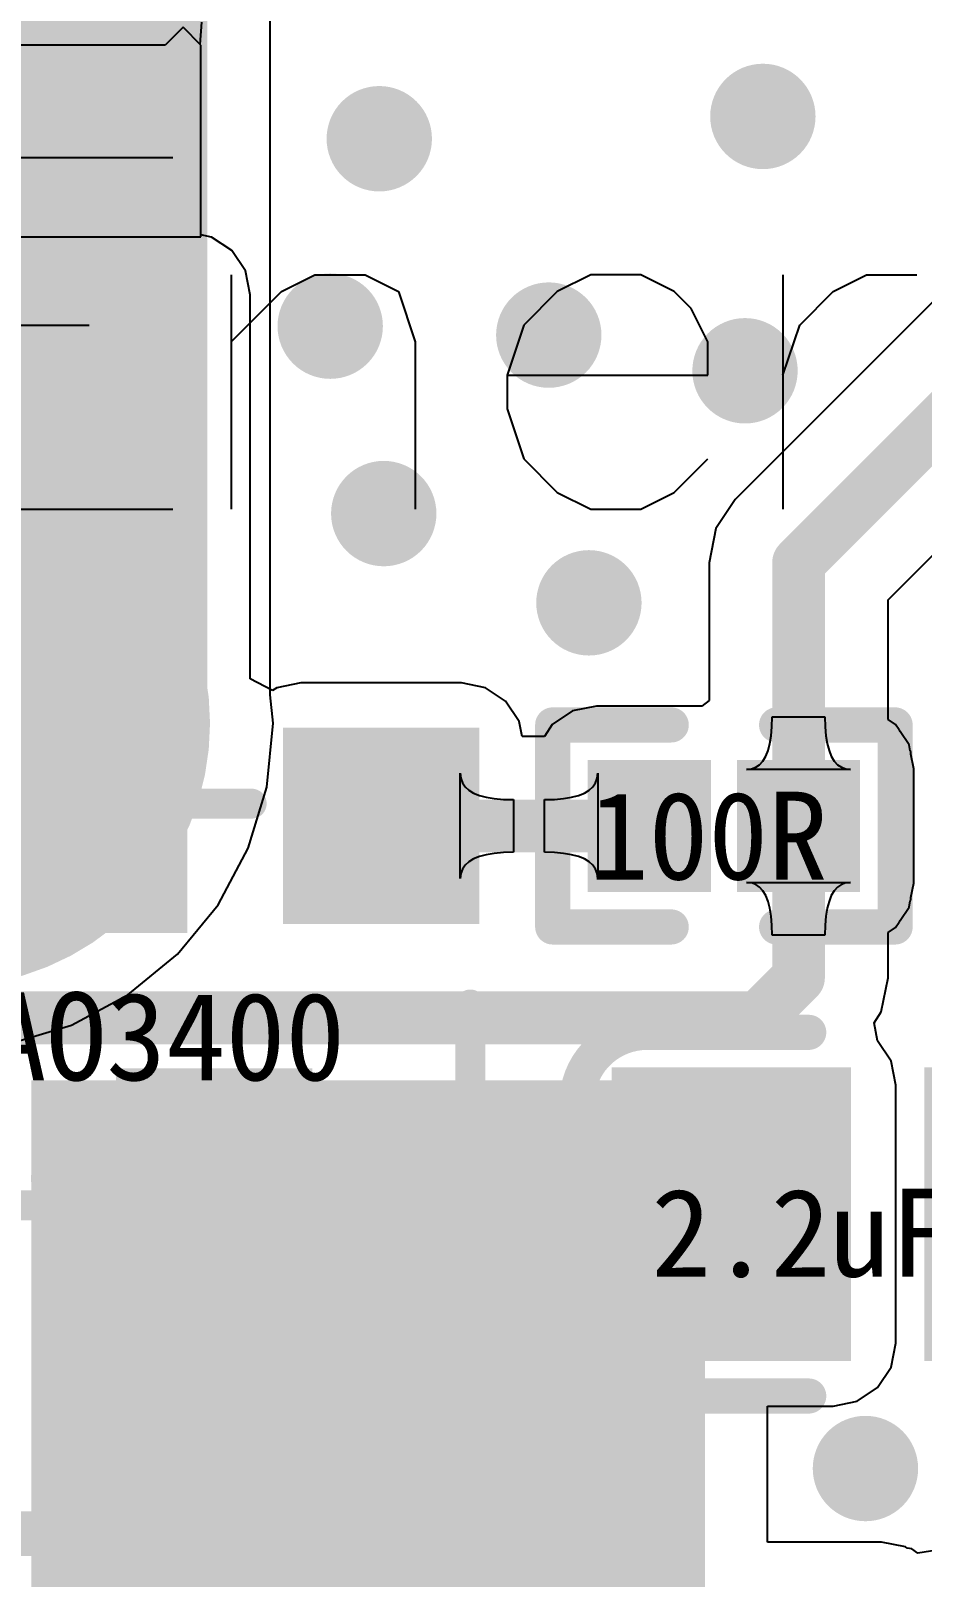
# Model space of a CAD drawing. Header units: millimetres. Extents: x -30 to 3.5, y -1.1 to 91.3.
# Drawn here: x -17.43 to -12.35, y 24.5 to 33.3 of the extents above; entities that cross this region are included whole.
import ezdxf

# ---------------------------------------------------------------- set-up
doc = ezdxf.new("R2010")
doc.units = ezdxf.units.MM
for name, color, linetype in [('BottomLayer', 5, 'Continuous'), ('KeepOutLayer', 6, 'Continuous'), ('MultiLayer', 9, 'Continuous'), ('TopLayer', 1, 'Continuous'), ('TopOverlay', 2, 'Continuous'), ('TopPaste', 8, 'Continuous'), ('TopSolder', 216, 'Continuous'), ('ViaHoleLayer', 16, 'Continuous')]:
    doc.layers.add(name, color=color, linetype=linetype)

# ---------------------------------------------------------------- blocks, each defined once
blk = doc.blocks.new('LC_0402_R_29')
at = {"layer": 'TopLayer'}
for points in [[(-0.725, -0.325), (-0.125, -0.325), (-0.725, 0.325), (-0.125, 0.325)], [(0.125, -0.325), (0.725, -0.325), (0.125, 0.325), (0.725, 0.325)]]:
    blk.add_solid(points, dxfattribs=at)
at = {"layer": 'TopOverlay', "const_width": 0.2}
for points in [[(-0.975, 0.575), (-0.3, 0.575)], [(-0.975, -0.575), (-0.975, 0.575)], [(0.3, 0.575), (0.975, 0.575)], [(0.975, -0.575), (0.975, 0.575)], [(-0.975, -0.575), (-0.3, -0.575)], [(0.3, -0.575), (0.975, -0.575)]]:
    blk.add_lwpolyline(points, dxfattribs=at)
at = {"layer": 'TopOverlay', "const_width": 0.1}
for points in [[(-1.025, 0.575, 1), (-0.925, 0.575, 1)], [(-1.025, 0.575, 1), (-0.925, 0.575, 1)], [(-0.35, 0.575, 1), (-0.25, 0.575, 1)], [(0.25, 0.575, 1), (0.35, 0.575, 1)], [(0.925, 0.575, 1), (1.025, 0.575, 1)], [(0.925, 0.575, 1), (1.025, 0.575, 1)], [(-1.025, -0.575, 1), (-0.925, -0.575, 1)], [(-1.025, -0.575, 1), (-0.925, -0.575, 1)], [(-0.35, -0.575, 1), (-0.25, -0.575, 1)], [(0.25, -0.575, 1), (0.35, -0.575, 1)], [(0.925, -0.575, 1), (1.025, -0.575, 1)], [(0.925, -0.575, 1), (1.025, -0.575, 1)]]:
    blk.add_lwpolyline(points, format="xyb", close=True, dxfattribs=at)
at = {"layer": 'TopPaste'}
for points in [[(-0.725, -0.325), (-0.125, -0.325), (-0.725, 0.325), (-0.125, 0.325)], [(0.125, -0.325), (0.725, -0.325), (0.125, 0.325), (0.725, 0.325)]]:
    blk.add_solid(points, dxfattribs=at)
at = {"layer": 'TopSolder'}
for points in [[(-0.7758, -0.3758), (-0.0742, -0.3758), (-0.7758, 0.3758), (-0.0742, 0.3758)], [(0.0742, -0.3758), (0.7758, -0.3758), (0.0742, 0.3758), (0.7758, 0.3758)]]:
    blk.add_solid(points, dxfattribs=at)
blk = doc.blocks.new('LC_0805_C_39')
at = {"layer": 'TopLayer'}
for points in [[(-1.47, -0.735), (-0.31, -0.735), (-1.47, 0.735), (-0.31, 0.735)], [(0.31, -0.735), (1.47, -0.735), (0.31, 0.735), (1.47, 0.735)]]:
    blk.add_solid(points, dxfattribs=at)
at = {"layer": 'TopOverlay', "const_width": 0.2}
for points in [[(-1.77, 0.635, -0.414214), (-1.37, 1.035)], [(1.37, 1.035, -0.414213), (1.77, 0.635)], [(-1.37, -1.035, -0.414213), (-1.77, -0.635)], [(1.77, -0.635, -0.414214), (1.37, -1.035)]]:
    blk.add_lwpolyline(points, format="xyb", dxfattribs=at)
for points in [[(-1.37, 1.035), (-0.45, 1.035)], [(0.45, 1.035), (1.37, 1.035)], [(-1.77, -0.635), (-1.77, 0.635)], [(1.77, -0.635), (1.77, 0.635)], [(-1.37, -1.035), (-0.45, -1.035)], [(0.45, -1.035), (1.37, -1.035)]]:
    blk.add_lwpolyline(points, dxfattribs=at)
at = {"layer": 'TopOverlay', "const_width": 0.1}
for points in [[(-1.42, 1.035, 1), (-1.32, 1.035, 1)], [(-1.42, 1.035, 1), (-1.32, 1.035, 1)], [(-0.5, 1.035, 1), (-0.4, 1.035, 1)], [(0.4, 1.035, 1), (0.5, 1.035, 1)], [(1.32, 1.035, 1), (1.42, 1.035, 1)], [(1.32, 1.035, 1), (1.42, 1.035, 1)], [(-1.82, 0.635, 1), (-1.72, 0.635, 1)], [(-1.82, 0.635, 1), (-1.72, 0.635, 1)], [(1.72, 0.635, 1), (1.82, 0.635, 1)], [(1.72, 0.635, 1), (1.82, 0.635, 1)], [(-1.82, -0.635, 1), (-1.72, -0.635, 1)], [(-1.82, -0.635, 1), (-1.72, -0.635, 1)], [(1.72, -0.635, 1), (1.82, -0.635, 1)], [(1.72, -0.635, 1), (1.82, -0.635, 1)], [(-1.42, -1.035, 1), (-1.32, -1.035, 1)], [(-1.42, -1.035, 1), (-1.32, -1.035, 1)], [(-0.5, -1.035, 1), (-0.4, -1.035, 1)], [(0.4, -1.035, 1), (0.5, -1.035, 1)], [(1.32, -1.035, 1), (1.42, -1.035, 1)], [(1.32, -1.035, 1), (1.42, -1.035, 1)]]:
    blk.add_lwpolyline(points, format="xyb", close=True, dxfattribs=at)
at = {"layer": 'TopPaste'}
for points in [[(-1.47, -0.735), (-0.31, -0.735), (-1.47, 0.735), (-0.31, 0.735)], [(0.31, -0.735), (1.47, -0.735), (0.31, 0.735), (1.47, 0.735)]]:
    blk.add_solid(points, dxfattribs=at)
at = {"layer": 'TopSolder'}
for points in [[(-1.5716, -0.8366), (-0.2084, -0.8366), (-1.5716, 0.8366), (-0.2084, 0.8366)], [(0.2084, -0.8366), (1.5716, -0.8366), (0.2084, 0.8366), (1.5716, 0.8366)]]:
    blk.add_solid(points, dxfattribs=at)
blk = doc.blocks.new('SOT_23___GDS_62')
at = {"layer": 'TopLayer'}
for points in [[(-0.4572, 0.466), (0.4572, 0.466), (-0.4572, 1.566), (0.4572, 1.566)], [(-1.4072, -1.4732), (-0.4928, -1.4732), (-1.4072, -0.5588), (-0.4928, -0.5588)], [(0.4928, -1.4732), (1.4072, -1.4732), (0.4928, -0.5588), (1.4072, -0.5588)]]:
    blk.add_solid(points, dxfattribs=at)
at = {"layer": 'TopOverlay', "const_width": 0.17}
for points in [[(-0.95, 1.143), (-1.458, 1.143)], [(-1.458, 1.143), (-1.458, 0)], [(1.463, 1.143), (0.955, 1.143)], [(1.463, 1.143), (1.463, 0)], [(0.2184, -1.143), (-0.2134, -1.143)]]:
    blk.add_lwpolyline(points, dxfattribs=at)
at = {"layer": 'TopOverlay', "const_width": 0.085}
for points in [[(-1.5005, 1.143, 1), (-1.4155, 1.143, 1)], [(-1.5005, 1.143, 1), (-1.4155, 1.143, 1)], [(-0.9925, 1.143, 1), (-0.9075, 1.143, 1)], [(0.9125, 1.143, 1), (0.9975, 1.143, 1)], [(1.4205, 1.143, 1), (1.5055, 1.143, 1)], [(1.4205, 1.143, 1), (1.5055, 1.143, 1)], [(-1.5005, 0, 1), (-1.4155, 0, 1)], [(1.4205, 0, 1), (1.5055, 0, 1)], [(-0.2559, -1.143, 1), (-0.1709, -1.143, 1)], [(0.1759, -1.143, 1), (0.2609, -1.143, 1)]]:
    blk.add_lwpolyline(points, format="xyb", close=True, dxfattribs=at)
at = {"layer": 'TopPaste'}
for points in [[(-0.4572, 0.466), (0.4572, 0.466), (-0.4572, 1.566), (0.4572, 1.566)], [(-1.4072, -1.4732), (-0.4928, -1.4732), (-1.4072, -0.5588), (-0.4928, -0.5588)], [(0.4928, -1.4732), (1.4072, -1.4732), (0.4928, -0.5588), (1.4072, -0.5588)]]:
    blk.add_solid(points, dxfattribs=at)
at = {"layer": 'TopSolder'}
for points in [[(-0.5588, 0.3644), (0.5588, 0.3644), (-0.5588, 1.6676), (0.5588, 1.6676)], [(-1.5088, -1.5748), (-0.3912, -1.5748), (-1.5088, -0.4572), (-0.3912, -0.4572)], [(0.3912, -1.5748), (1.5088, -1.5748), (0.3912, -0.4572), (1.5088, -0.4572)]]:
    blk.add_solid(points, dxfattribs=at)
blk = doc.blocks.new('ESOP_8_L4_9_W3_9_P1_27_LS6_0_BL_EP_64')
at = {"layer": 'TopLayer'}
for points in [[(-1.66497, 3.558286), (-2.14503, 3.558286), (-1.66497, 2.258314), (-2.14503, 2.258314)], [(-0.39497, 3.558286), (-0.87503, 3.558286), (-0.39497, 2.258314), (-0.87503, 2.258314)], [(0.87503, 3.558286), (0.39497, 3.558286), (0.87503, 2.258314), (0.39497, 2.258314)], [(2.14503, 3.558286), (1.66497, 3.558286), (2.14503, 2.258314), (1.66497, 2.258314)], [(1.75006, 1.249934), (-1.75006, 1.249934), (1.75006, -1.249934), (-1.75006, -1.249934)], [(-1.66497, -2.258314), (-2.14503, -2.258314), (-1.66497, -3.558286), (-2.14503, -3.558286)], [(-0.39497, -2.258314), (-0.87503, -2.258314), (-0.39497, -3.558286), (-0.87503, -3.558286)], [(0.87503, -2.258314), (0.39497, -2.258314), (0.87503, -3.558286), (0.39497, -3.558286)], [(2.14503, -2.258314), (1.66497, -2.258314), (2.14503, -3.558286), (1.66497, -3.558286)]]:
    blk.add_solid(points, dxfattribs=at)
at = {"layer": 'TopOverlay', "const_width": 0.254}
for points in [[(2.55016, 2.050034), (-2.549906, 2.050034)], [(-2.549906, 0.8001), (-2.549906, 2.050034)], [(2.549906, -2.050034), (2.549906, 2.050034)], [(-2.549906, -2.050034), (-2.549906, -0.8001)], [(2.549906, -2.050034), (-2.55016, -2.050034)]]:
    blk.add_lwpolyline(points, dxfattribs=at)
at = {"layer": 'TopOverlay', "const_width": 0.127}
for points in [[(-2.613406, 2.050034, 1), (-2.486406, 2.050034, 1)], [(-2.613406, 2.050034, 1), (-2.486406, 2.050034, 1)], [(2.486406, 2.050034, 1), (2.613406, 2.050034, 1)], [(2.48666, 2.050034, 1), (2.61366, 2.050034, 1)], [(-2.613406, 0.8001, 1), (-2.486406, 0.8001, 1)], [(-2.563368, 0.8001, 1), (-2.436368, 0.8001, 1)], [(-2.613406, -0.8001, 1), (-2.486406, -0.8001, 1)], [(-2.563368, -0.8001, 1), (-2.436368, -0.8001, 1)], [(-2.61366, -2.050034, 1), (-2.48666, -2.050034, 1)], [(-2.613406, -2.050034, 1), (-2.486406, -2.050034, 1)], [(2.486406, -2.050034, 1), (2.613406, -2.050034, 1)], [(2.486406, -2.050034, 1), (2.613406, -2.050034, 1)]]:
    blk.add_lwpolyline(points, format="xyb", close=True, dxfattribs=at)
at = {"layer": 'TopOverlay', "const_width": 0.254}
blk.add_lwpolyline([(-2.499868, 0.8001, -0.63548999), (-2.499868, -0.8001)], format="xyb", dxfattribs=at)
at = {"layer": 'TopPaste'}
for points in [[(-1.66497, 3.558286), (-2.14503, 3.558286), (-1.66497, 2.258314), (-2.14503, 2.258314)], [(-0.39497, 3.558286), (-0.87503, 3.558286), (-0.39497, 2.258314), (-0.87503, 2.258314)], [(0.87503, 3.558286), (0.39497, 3.558286), (0.87503, 2.258314), (0.39497, 2.258314)], [(2.14503, 3.558286), (1.66497, 3.558286), (2.14503, 2.258314), (1.66497, 2.258314)], [(1.75006, 1.249934), (-1.75006, 1.249934), (1.75006, -1.249934), (-1.75006, -1.249934)], [(-1.66497, -2.258314), (-2.14503, -2.258314), (-1.66497, -3.558286), (-2.14503, -3.558286)], [(-0.39497, -2.258314), (-0.87503, -2.258314), (-0.39497, -3.558286), (-0.87503, -3.558286)], [(0.87503, -2.258314), (0.39497, -2.258314), (0.87503, -3.558286), (0.39497, -3.558286)], [(2.14503, -2.258314), (1.66497, -2.258314), (2.14503, -3.558286), (1.66497, -3.558286)]]:
    blk.add_solid(points, dxfattribs=at)
at = {"layer": 'TopSolder'}
for points in [[(-1.56337, 3.659886), (-2.24663, 3.659886), (-1.56337, 2.156714), (-2.24663, 2.156714)], [(-0.29337, 3.659886), (-0.97663, 3.659886), (-0.29337, 2.156714), (-0.97663, 2.156714)], [(0.97663, 3.659886), (0.29337, 3.659886), (0.97663, 2.156714), (0.29337, 2.156714)], [(2.24663, 3.659886), (1.56337, 3.659886), (2.24663, 2.156714), (1.56337, 2.156714)], [(1.85166, 1.351534), (-1.85166, 1.351534), (1.85166, -1.351534), (-1.85166, -1.351534)], [(-1.56337, -2.156714), (-2.24663, -2.156714), (-1.56337, -3.659886), (-2.24663, -3.659886)], [(-0.29337, -2.156714), (-0.97663, -2.156714), (-0.29337, -3.659886), (-0.97663, -3.659886)], [(0.97663, -2.156714), (0.29337, -2.156714), (0.97663, -3.659886), (0.29337, -3.659886)], [(2.24663, -2.156714), (1.56337, -2.156714), (2.24663, -3.659886), (1.56337, -3.659886)]]:
    blk.add_solid(points, dxfattribs=at)

msp = doc.modelspace()

# ---------------------------------------------------------------- linework, layer by layer
at = {"layer": 'BottomLayer'}
for p, q in [((-16.064, 29.5248), (-16.064, 82.78)), ((-16.0481, 29.3624), (-16.064, 29.5248)), ((-16.0838, 28.9997), (-16.0481, 29.3624)), ((-16.1896, 28.651), (-16.0838, 28.9997)), ((-16.3613, 28.3296), (-16.1896, 28.651)), ((-16.5925, 28.0479), (-16.3613, 28.3296)), ((-16.8742, 27.8167), (-16.5925, 28.0479)), ((-17.1956, 27.645), (-16.8742, 27.8167)), ((-17.5443, 27.5392), (-17.1956, 27.645))]:
    msp.add_line(p, q, dxfattribs=at)
at = {"layer": 'BottomLayer', "const_width": 3}
for points in [[(-17.923, 29.3784), (-17.923, 83.55)], [(-17.923, 29.3784), (-17.907, 29.3624)]]:
    msp.add_lwpolyline(points, dxfattribs=at)
at = {"layer": 'BottomLayer'}
for points, const_width in [([(-13.4088, 32.8168, 1), (-13.1088, 32.8168, 1)], 0.3), ([(-15.5932, 32.6898, 1), (-15.2932, 32.6898, 1)], 0.3), ([(-15.8726, 31.623, 1), (-15.5726, 31.623, 1)], 0.3), ([(-14.628, 31.5722, 1), (-14.328, 31.5722, 1)], 0.3), ([(-17.1426, 31.3944, 1), (-16.8426, 31.3944, 1)], 0.3), ([(-13.5104, 31.369, 1), (-13.2104, 31.369, 1)], 0.3), ([(-18.673, 29.3784, 1), (-17.173, 29.3784, 1)], 1.5), ([(-18.673, 29.3784, 1), (-17.173, 29.3784, 1)], 1.5), ([(-18.657, 29.3624, 1), (-17.157, 29.3624, 1)], 1.5), ([(-15.5678, 30.5562, 1), (-15.2678, 30.5562, 1)], 0.3), ([(-17.0664, 30.1752, 1), (-16.7664, 30.1752, 1)], 0.3), ([(-14.3994, 30.0482, 1), (-14.0994, 30.0482, 1)], 0.3), ([(-17.0664, 29.083, 1), (-16.7664, 29.083, 1)], 0.3), ([(-12.8246, 25.1206, 1), (-12.5246, 25.1206, 1)], 0.3)]:
    msp.add_lwpolyline(points, format="xyb", close=True, dxfattribs=dict(at, const_width=const_width))
at = {"layer": 'KeepOutLayer'}
for p, q in [((-16.5608, 33.3248), (-16.6624, 33.2232)), ((-16.4592, 33.2232), (-16.5608, 33.3248)), ((-16.6624, 33.2232), (-19.6596, 33.2232)), ((-16.4592, 32.131), (-16.4592, 33.2232)), ((-19.6342, 32.131), (-16.4592, 32.131))]:
    msp.add_line(p, q, dxfattribs=at)
at = {"layer": 'MultiLayer', "const_width": 0.3}
for points in [[(-13.4088, 32.8168, 1), (-13.1088, 32.8168, 1)], [(-15.5932, 32.6898, 1), (-15.2932, 32.6898, 1)], [(-15.8726, 31.623, 1), (-15.5726, 31.623, 1)], [(-14.628, 31.5722, 1), (-14.328, 31.5722, 1)], [(-17.1426, 31.3944, 1), (-16.8426, 31.3944, 1)], [(-13.5104, 31.369, 1), (-13.2104, 31.369, 1)], [(-15.5678, 30.5562, 1), (-15.2678, 30.5562, 1)], [(-17.0664, 30.1752, 1), (-16.7664, 30.1752, 1)], [(-14.3994, 30.0482, 1), (-14.0994, 30.0482, 1)], [(-17.0664, 29.083, 1), (-16.7664, 29.083, 1)], [(-12.8246, 25.1206, 1), (-12.5246, 25.1206, 1)]]:
    msp.add_lwpolyline(points, format="xyb", close=True, dxfattribs=at)
at = {"layer": 'TopLayer'}
for p, q in [((-16.4627, 33.2267), (-16.4544, 33.3534)), ((-16.4592, 33.2232), (-16.4627, 33.2267)), ((-16.4592, 32.1425), (-16.4592, 33.2232)), ((-16.3988, 32.1305), (-16.4592, 32.1425)), ((-16.2831, 32.0531), (-16.3988, 32.1305)), ((-16.2057, 31.9374), (-16.2831, 32.0531)), ((-16.1785, 31.8008), (-16.2057, 31.9374)), ((-16.1785, 29.6164), (-16.1785, 31.8008)), ((-12.2441, 31.8093), (-13.4161, 30.6373)), ((-12.5458, 30.0656), (-11.6775, 30.934)), ((-13.4161, 30.6373), (-13.5266, 30.4719)), ((-13.5266, 30.4719), (-13.5654, 30.2768)), ((-13.5654, 30.2768), (-13.5654, 29.4931)), ((-12.5458, 29.384), (-12.5458, 30.0656)), ((-16.0515, 29.5485), (-16.1785, 29.6164)), ((-15.8902, 29.5923), (-16.0268, 29.5651)), ((-14.9758, 29.5923), (-15.8902, 29.5923)), ((-14.8392, 29.5651), (-14.9758, 29.5923)), ((-16.0268, 29.5651), (-16.0515, 29.5485)), ((-14.7235, 29.4877), (-14.8392, 29.5651)), ((-14.6461, 29.372), (-14.7235, 29.4877)), ((-13.5654, 29.4931), (-13.6056, 29.4601)), ((-14.3422, 29.4329), (-14.4579, 29.3555)), ((-14.2056, 29.4601), (-14.3422, 29.4329)), ((-13.6056, 29.4601), (-14.2056, 29.4601)), ((-13.2071, 29.3429), (-13.2056, 29.3999)), ((-13.2056, 29.3999), (-12.9056, 29.3999)), ((-12.9056, 29.3999), (-12.9041, 29.3429)), ((-14.6294, 29.288), (-14.6461, 29.372)), ((-14.4579, 29.3555), (-14.5031, 29.288)), ((-13.2115, 29.2919), (-13.2071, 29.3429)), ((-12.9041, 29.3429), (-12.8997, 29.2919)), ((-12.5033, 29.3555), (-12.5458, 29.384)), ((-12.4834, 29.3258), (-12.5033, 29.3555)), ((-12.481, 29.3238), (-12.4834, 29.3258)), ((-12.4773, 29.3166), (-12.481, 29.3238)), ((-12.4259, 29.2398), (-12.4773, 29.3166)), ((-14.5031, 29.288), (-14.6294, 29.288)), ((-13.2291, 29.2079), (-13.2188, 29.2469)), ((-13.2188, 29.2469), (-13.2115, 29.2919)), ((-12.8997, 29.2919), (-12.8924, 29.2469)), ((-12.8924, 29.2469), (-12.8821, 29.2079)), ((-12.4191, 29.2053), (-12.4259, 29.2398)), ((-13.2775, 29.1269), (-13.2584, 29.1479)), ((-13.2584, 29.1479), (-13.2423, 29.1749)), ((-13.2423, 29.1749), (-13.2291, 29.2079)), ((-12.8821, 29.2079), (-12.8689, 29.1749)), ((-12.8689, 29.1749), (-12.8528, 29.1479)), ((-12.8528, 29.1479), (-12.8337, 29.1269)), ((-12.4165, 29.2004), (-12.4191, 29.2053)), ((-12.4152, 29.1859), (-12.4165, 29.2004)), ((-12.3987, 29.1032), (-12.4152, 29.1859)), ((-14.9821, 28.4782), (-14.9821, 29.0782)), ((-14.9821, 29.0782), (-14.9791, 29.0497)), ((-14.9791, 29.0497), (-14.97, 29.0242)), ((-14.2114, 29.0242), (-14.2023, 29.0497)), ((-14.2023, 29.0497), (-14.1993, 29.0782)), ((-14.1993, 29.0782), (-14.1993, 28.4782)), ((-13.3523, 29.0999), (-13.3244, 29.1029)), ((-12.7589, 29.0999), (-13.3523, 29.0999)), ((-13.3244, 29.1029), (-13.2995, 29.1119)), ((-13.2995, 29.1119), (-13.2775, 29.1269)), ((-12.8337, 29.1269), (-12.8117, 29.1119)), ((-12.8117, 29.1119), (-12.7868, 29.1029)), ((-12.7868, 29.1029), (-12.7589, 29.0999)), ((-12.3987, 28.4532), (-12.3987, 29.1032)), ((-14.97, 29.0242), (-14.9549, 29.0017)), ((-14.9549, 29.0017), (-14.9336, 28.9822)), ((-14.9336, 28.9822), (-14.9064, 28.9657)), ((-14.9064, 28.9657), (-14.873, 28.9522)), ((-14.3084, 28.9522), (-14.275, 28.9657)), ((-14.275, 28.9657), (-14.2477, 28.9822)), ((-14.2477, 28.9822), (-14.2265, 29.0017)), ((-14.2265, 29.0017), (-14.2114, 29.0242)), ((-14.873, 28.9522), (-14.8336, 28.9417)), ((-14.8336, 28.9417), (-14.7882, 28.9342)), ((-14.7882, 28.9342), (-14.7367, 28.9297)), ((-14.7367, 28.9297), (-14.6791, 28.9282)), ((-14.6791, 28.9282), (-14.6791, 28.6282)), ((-14.5023, 28.9282), (-14.4447, 28.9297)), ((-14.5023, 28.6282), (-14.5023, 28.9282)), ((-14.4447, 28.9297), (-14.3932, 28.9342)), ((-14.3932, 28.9342), (-14.3477, 28.9417)), ((-14.3477, 28.9417), (-14.3084, 28.9522)), ((-14.873, 28.6042), (-14.9064, 28.5907)), ((-14.8336, 28.6147), (-14.873, 28.6042)), ((-14.7882, 28.6222), (-14.8336, 28.6147)), ((-14.7367, 28.6267), (-14.7882, 28.6222)), ((-14.6791, 28.6282), (-14.7367, 28.6267)), ((-14.4447, 28.6267), (-14.5023, 28.6282)), ((-14.3932, 28.6222), (-14.4447, 28.6267)), ((-14.3477, 28.6147), (-14.3932, 28.6222)), ((-14.3084, 28.6042), (-14.3477, 28.6147)), ((-14.275, 28.5907), (-14.3084, 28.6042)), ((-14.97, 28.5322), (-14.9791, 28.5067)), ((-14.9549, 28.5547), (-14.97, 28.5322)), ((-14.9336, 28.5742), (-14.9549, 28.5547)), ((-14.9064, 28.5907), (-14.9336, 28.5742)), ((-14.2477, 28.5742), (-14.275, 28.5907)), ((-14.2265, 28.5547), (-14.2477, 28.5742)), ((-14.2114, 28.5322), (-14.2265, 28.5547)), ((-14.2023, 28.5067), (-14.2114, 28.5322)), ((-14.9791, 28.5067), (-14.9821, 28.4782)), ((-14.1993, 28.4782), (-14.2023, 28.5067)), ((-13.3244, 28.4535), (-13.3523, 28.4565)), ((-13.3523, 28.4565), (-12.7589, 28.4565)), ((-13.2995, 28.4445), (-13.3244, 28.4535)), ((-13.2775, 28.4295), (-13.2995, 28.4445)), ((-13.2584, 28.4085), (-13.2775, 28.4295)), ((-12.8337, 28.4295), (-12.8528, 28.4085)), ((-12.8117, 28.4445), (-12.8337, 28.4295)), ((-12.7868, 28.4535), (-12.8117, 28.4445)), ((-12.7589, 28.4565), (-12.7868, 28.4535)), ((-12.4152, 28.3705), (-12.3987, 28.4532)), ((-13.2423, 28.3815), (-13.2584, 28.4085)), ((-13.2291, 28.3485), (-13.2423, 28.3815)), ((-13.2188, 28.3095), (-13.2291, 28.3485)), ((-12.8821, 28.3485), (-12.8924, 28.3095)), ((-12.8689, 28.3815), (-12.8821, 28.3485)), ((-12.8528, 28.4085), (-12.8689, 28.3815)), ((-12.4259, 28.3166), (-12.4191, 28.3511)), ((-12.4191, 28.3511), (-12.4165, 28.356)), ((-12.4165, 28.356), (-12.4152, 28.3705)), ((-13.2115, 28.2645), (-13.2188, 28.3095)), ((-13.2071, 28.2135), (-13.2115, 28.2645)), ((-12.8997, 28.2645), (-12.9041, 28.2135)), ((-12.8924, 28.3095), (-12.8997, 28.2645)), ((-12.4773, 28.2398), (-12.4259, 28.3166)), ((-13.2056, 28.1565), (-13.2071, 28.2135)), ((-12.9041, 28.2135), (-12.9056, 28.1565)), ((-12.5458, 28.1724), (-12.5033, 28.2009)), ((-12.5458, 27.9146), (-12.5458, 28.1724)), ((-12.5033, 28.2009), (-12.4834, 28.2306)), ((-12.4834, 28.2306), (-12.481, 28.2326)), ((-12.481, 28.2326), (-12.4773, 28.2398)), ((-12.9056, 28.1565), (-13.2056, 28.1565)), ((-12.5846, 27.7195), (-12.5458, 27.9146)), ((-12.6256, 27.6581), (-12.5846, 27.7195)), ((-12.6053, 27.5557), (-12.6256, 27.6581)), ((-12.5279, 27.44), (-12.6053, 27.5557)), ((-12.5007, 27.3034), (-12.5279, 27.44)), ((-12.5007, 25.8334), (-12.5007, 27.3034)), ((-12.5279, 25.6968), (-12.5007, 25.8334)), ((-12.6053, 25.5811), (-12.5279, 25.6968)), ((-12.721, 25.5037), (-12.6053, 25.5811)), ((-13.2321, 24.7015), (-13.2321, 25.4765)), ((-13.2321, 25.4765), (-12.8576, 25.4765)), ((-12.8576, 25.4765), (-12.721, 25.5037)), ((-12.5834, 24.7015), (-13.2321, 24.7015)), ((-12.4469, 24.6743), (-12.5834, 24.7015)), ((-12.4377, 24.6682), (-12.4469, 24.6743)), ((-12.411, 24.6629), (-12.4377, 24.6682)), ((-12.3756, 24.6392), (-12.411, 24.6629)), ((-12.2429, 24.6597), (-12.3756, 24.6392))]:
    msp.add_line(p, q, dxfattribs=at)
for points, const_width in [([(-13.4088, 32.8168, 1), (-13.1088, 32.8168, 1)], 0.3), ([(-15.5932, 32.6898, 1), (-15.2932, 32.6898, 1)], 0.3), ([(-15.8726, 31.623, 1), (-15.5726, 31.623, 1)], 0.3), ([(-14.628, 31.5722, 1), (-14.328, 31.5722, 1)], 0.3), ([(-17.1426, 31.3944, 1), (-16.8426, 31.3944, 1)], 0.3), ([(-13.5104, 31.369, 1), (-13.2104, 31.369, 1)], 0.3), ([(-15.5678, 30.5562, 1), (-15.2678, 30.5562, 1)], 0.3), ([(-17.0664, 30.1752, 1), (-16.7664, 30.1752, 1)], 0.3), ([(-13.1306, 30.2768, 1), (-12.9806, 30.2768, 1)], 0.15), ([(-13.1306, 30.2768, 1), (-12.9806, 30.2768, 1)], 0.15), ([(-14.3994, 30.0482, 1), (-14.0994, 30.0482, 1)], 0.3), ([(-17.0664, 29.083, 1), (-16.7664, 29.083, 1)], 0.3), ([(-15.508, 28.7782, 1), (-15.358, 28.7782, 1)], 0.15), ([(-13.9806, 28.7782, 1), (-13.8306, 28.7782, 1)], 0.15), ([(-13.1306, 28.7782, 1), (-12.9806, 28.7782, 1)], 0.15), ([(-13.1306, 28.7782, 1), (-12.9806, 28.7782, 1)], 0.15), ([(-13.1306, 27.9146, 1), (-12.9806, 27.9146, 1)], 0.15), ([(-13.1306, 27.9146, 1), (-12.9806, 27.9146, 1)], 0.15), ([(-13.3592, 27.686, 1), (-13.2092, 27.686, 1)], 0.15), ([(-13.3592, 27.686, 1), (-13.2092, 27.686, 1)], 0.15), ([(-17.1766, 26.7716, 1), (-16.6766, 26.7716, 1)], 0.5), ([(-14.475, 26.3906, 1), (-13.975, 26.3906, 1)], 0.5), ([(-14.475, 26.3906, 1), (-13.975, 26.3906, 1)], 0.5), ([(-16.3384, 25.9334, 1), (-15.8384, 25.9334, 1)], 0.5), ([(-16.3384, 25.9334, 1), (-15.8384, 25.9334, 1)], 0.5), ([(-14.9322, 25.9334, 1), (-14.4322, 25.9334, 1)], 0.5), ([(-14.9322, 25.9334, 1), (-14.4322, 25.9334, 1)], 0.5), ([(-12.8246, 25.1206, 1), (-12.5246, 25.1206, 1)], 0.3)]:
    msp.add_lwpolyline(points, format="xyb", close=True, dxfattribs=dict(at, const_width=const_width))
for points, const_width in [([(-13.0556, 30.2768), (-11.4046, 31.9278)], 0.3), ([(-13.0556, 28.7782), (-13.0556, 30.2768)], 0.3), ([(-15.433, 28.7782), (-13.9056, 28.7782)], 0.3), ([(-13.0556, 27.9146), (-13.0556, 28.7782)], 0.3), ([(-13.2842, 27.686), (-13.0556, 27.9146)], 0.3), ([(-17.6276, 27.686), (-13.2842, 27.686)], 0.3), ([(-16.9266, 26.7716), (-16.0884, 25.9334)], 1), ([(-14.6822, 25.9334), (-14.225, 26.3906)], 1), ([(-14.225, 22.8346), (-14.225, 26.3906)], 1), ([(-16.0884, 25.9334), (-14.6822, 25.9334)], 1)]:
    msp.add_lwpolyline(points, dxfattribs=dict(at, const_width=const_width))
for points in [[(-19.4818, 28.1686), (-16.5354, 28.1686), (-19.4818, 31.8008), (-16.5354, 31.8008)], [(-17.4244, 22.3774), (-13.589, 22.3774), (-17.4244, 27.3304), (-13.589, 27.3304)]]:
    msp.add_solid(points, dxfattribs=at)
at = {"layer": 'TopOverlay'}
for p, q in [((-16.6195, 32.5812), (-17.8573, 32.5812)), ((-16.2862, 31.9146), (-16.2862, 30.5816)), ((-16.0006, 31.8194), (-15.8102, 31.9146)), ((-15.8102, 31.9146), (-15.5245, 31.9146)), ((-15.5245, 31.9146), (-15.3341, 31.8194)), ((-14.2391, 31.9146), (-14.4295, 31.8194)), ((-13.9534, 31.9146), (-14.2391, 31.9146)), ((-13.763, 31.8194), (-13.9534, 31.9146)), ((-13.1441, 31.9146), (-13.1441, 30.5816)), ((-12.8584, 31.8194), (-12.668, 31.9146)), ((-12.668, 31.9146), (-12.3823, 31.9146)), ((-16.2862, 31.5338), (-16.0006, 31.8194)), ((-15.3341, 31.8194), (-15.2388, 31.5338)), ((-14.4295, 31.8194), (-14.6199, 31.629)), ((-13.6678, 31.7242), (-13.763, 31.8194)), ((-13.0488, 31.629), (-12.8584, 31.8194)), ((-13.5725, 31.5338), (-13.6678, 31.7242)), ((-17.8573, 31.629), (-17.0956, 31.629)), ((-14.6199, 31.629), (-14.7152, 31.3433)), ((-13.1441, 31.3433), (-13.0488, 31.629)), ((-15.2388, 31.5338), (-15.2388, 30.5816)), ((-13.5725, 31.3433), (-13.5725, 31.5338)), ((-14.7152, 31.3433), (-13.5725, 31.3433)), ((-14.7152, 31.3433), (-14.7152, 31.1529)), ((-14.7152, 31.1529), (-14.6199, 30.8673)), ((-14.6199, 30.8673), (-14.4295, 30.6768)), ((-13.763, 30.6768), (-13.5725, 30.8673)), ((-14.4295, 30.6768), (-14.2391, 30.5816)), ((-13.9534, 30.5816), (-13.763, 30.6768)), ((-17.8573, 30.5816), (-16.6195, 30.5816)), ((-14.2391, 30.5816), (-13.9534, 30.5816))]:
    msp.add_line(p, q, dxfattribs=at)
at = {"layer": 'ViaHoleLayer', "const_width": 0.2}
for points in [[(-13.3588, 32.8168, 1), (-13.1588, 32.8168, 1)], [(-15.5432, 32.6898, 1), (-15.3432, 32.6898, 1)], [(-15.8226, 31.623, 1), (-15.6226, 31.623, 1)], [(-14.578, 31.5722, 1), (-14.378, 31.5722, 1)], [(-17.0926, 31.3944, 1), (-16.8926, 31.3944, 1)], [(-13.4604, 31.369, 1), (-13.2604, 31.369, 1)], [(-15.5178, 30.5562, 1), (-15.3178, 30.5562, 1)], [(-17.0164, 30.1752, 1), (-16.8164, 30.1752, 1)], [(-14.3494, 30.0482, 1), (-14.1494, 30.0482, 1)], [(-17.0164, 29.083, 1), (-16.8164, 29.083, 1)], [(-12.7746, 25.1206, 1), (-12.5746, 25.1206, 1)]]:
    msp.add_lwpolyline(points, format="xyb", close=True, dxfattribs=at)

# ---------------------------------------------------------------- block references
for name, p, rotation in [('LC_0402_R_29', (-13.4806, 28.7782), 360), ('SOT_23___GDS_62', (-16.383, 27.7622), 180), ('LC_0805_C_39', (-12.5476, 26.5684), 360), ('ESOP_8_L4_9_W3_9_P1_27_LS6_0_BL_EP_64', (-16.1417, 22.1996), 270)]:
    msp.add_blockref(name, p, dxfattribs=dict(rotation=rotation))

# ---------------------------------------------------------------- texts
at = {"layer": 'TopOverlay'}
for s, p in [('100R', (-14.2494, 28.4734)), ('AO3400', (-17.6784, 27.3304)), ('2.2uF/10V', (-13.8938, 26.2128))]:
    msp.add_text(s, height=0.5, dxfattribs=at).set_placement(p)

doc.saveas('drawing.dxf')
